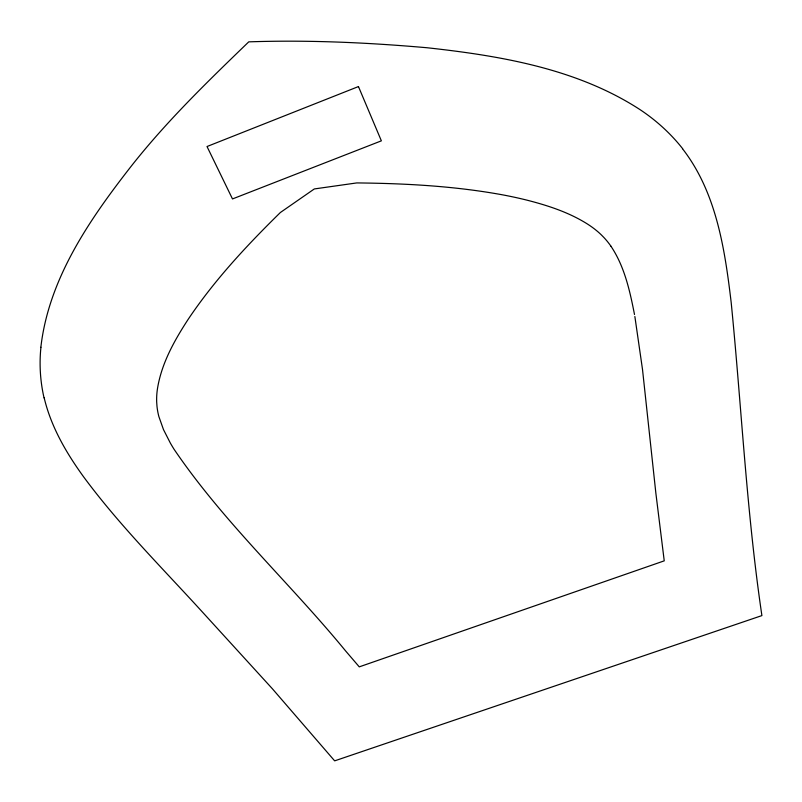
<?xml version="1.0" encoding="UTF-8"?>
<svg xmlns="http://www.w3.org/2000/svg" width="802" height="802" viewBox="0 0 802 802"><rect width="100%" height="100%" fill="white"/><g stroke="black" fill="none" stroke-linecap="round" stroke-linejoin="round"><path stroke-width="1.2" d="M40.852 347.266C48.691 278.755 89.483 219.708 130.816 166.716C166.265 121.573 207.548 81.624 248.76 41.854C308.269 39.829 367.847 42.556 427.125 47.749C500.488 55.829 576.748 68.591 639.775 109.463A211.387 188.29 -16.6 0 1 682.642 148.681M682.532 148.771C716.417 192.43 724.818 249.081 731.173 302.394C741.549 406.774 746.532 511.726 761.9 615.595L334.655 760.857L272.419 688.808L200.941 610.422C160.961 566.653 118.796 524.508 83.518 476.709C66.245 452.849 51.027 426.764 44.18 397.852M610.873 246.114C624.527 266.404 629.861 290.835 634.502 314.514M634.863 316.509L642.512 369.491L655.856 493.13L664.236 560.849L359.266 666.863L345.652 650.983C289.692 582.733 223.668 522.433 173.994 449.16A244.099 213.944 -6.2 0 1 170.355 443.085L163.508 429.641L158.876 416.599A89.553 76.691 2.8 0 1 156.991 406.353L156.671 401.882A97.072 83.177 2.3 0 1 157.322 389.652C161.172 363.998 174.124 340.92 188.099 319.437C214.375 280.199 246.755 245.512 280.369 212.51L314.324 188.941L356.75 182.926C405.05 183.397 453.511 186.004 501.12 194.575A372.349 306.474 -6.5 0 1 526.653 200.069C547.906 205.502 569.139 212.38 587.766 224.229A111.979 98.445 -16 0 1 594.863 229.252L597.38 231.307A92.32 81.353 -17.3 0 1 601.44 234.996L603.786 237.382A92.751 81.734 -17.3 0 1 610.813 246.034M44.04 397.872A205.001 177.473 3.3 0 1 40.932 347.276M358.454 86.566L207.016 146.525L232.49 198.936L381.371 140.841L358.454 86.566"/></g></svg>
